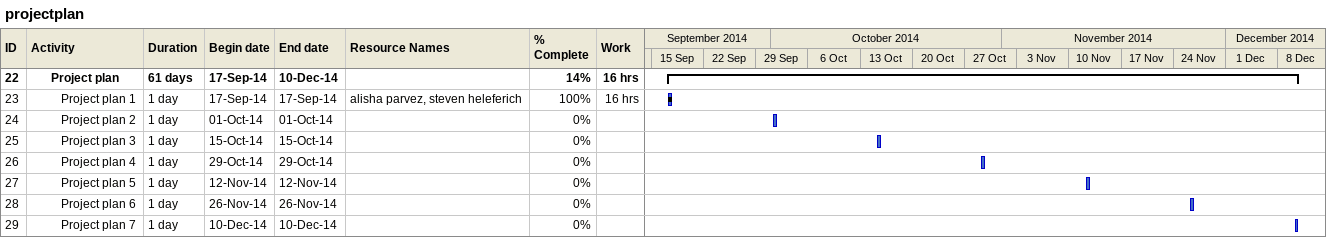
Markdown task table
projectplan

| ID | Level | Task | Duration | Start | Finish | Resources | % complete | Work (h) |
|---|---|---|---|---|---|---|---|---|
| 22 | 3 | **Project plan** | 61d | 2014-09-17 | 2014-12-10 |  | 14 | 16 |
| 23 | 4 | Project plan 1 | 1d | 2014-09-17 | 2014-09-17 | alisha parvez, steven heleferich | 100 | 16 |
| 24 | 4 | Project plan 2 | 1d | 2014-10-01 | 2014-10-01 |  | 0 |  |
| 25 | 4 | Project plan 3 | 1d | 2014-10-15 | 2014-10-15 |  | 0 |  |
| 26 | 4 | Project plan 4 | 1d | 2014-10-29 | 2014-10-29 |  | 0 |  |
| 27 | 4 | Project plan 5 | 1d | 2014-11-12 | 2014-11-12 |  | 0 |  |
| 28 | 4 | Project plan 6 | 1d | 2014-11-26 | 2014-11-26 |  | 0 |  |
| 29 | 4 | Project plan 7 | 1d | 2014-12-10 | 2014-12-10 |  | 0 |  |
